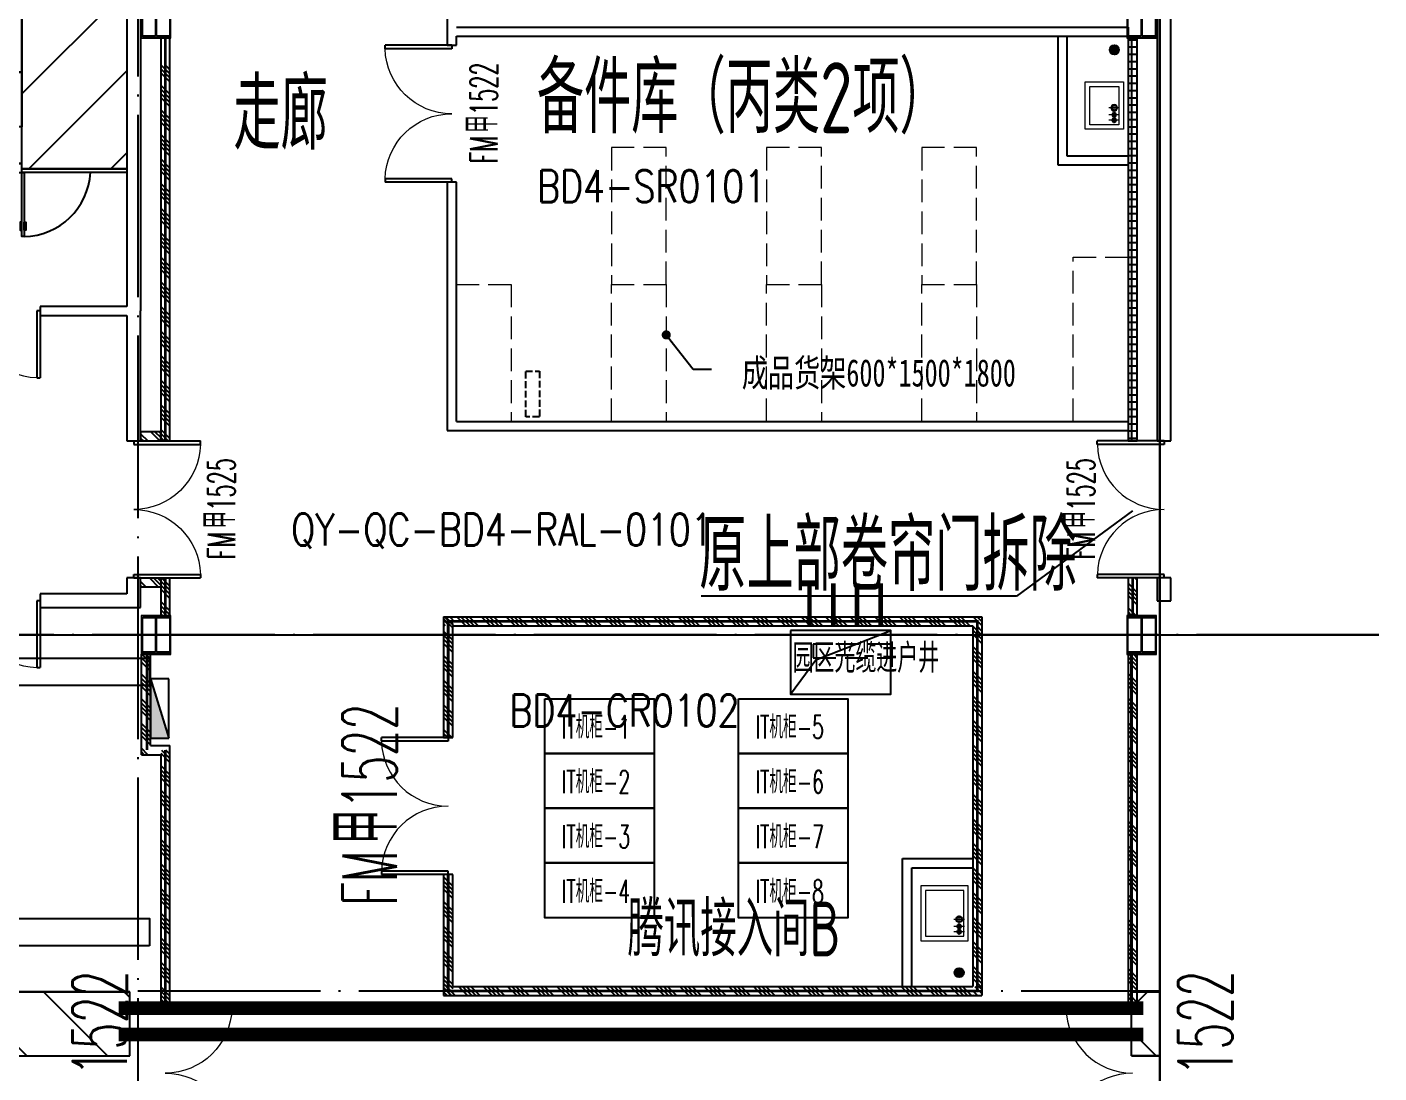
# Model space of a CAD drawing. Extents: x 758840 to 1108724, y -102573 to 143521.
# Drawn here: x 900119 to 914933, y 69139 to 80598 of the extents above; entities that cross this region are included whole.
import ezdxf
from ezdxf.enums import TextEntityAlignment as Align
from ezdxf.xclip import XClip

# ---------------------------------------------------------------- set-up
doc = ezdxf.new("R2010")
doc.units = 0
doc.header["$LTSCALE"] = 1000
doc.header["$MEASUREMENT"] = 0
for name, pattern in [('1-4#楼卫生间-首层加无障碍$0$DASH', [0.35, 0.25, -0.1]), ('CENTER', [2, 1.25, -0.25, 0.25, -0.25]), ('CONTINOUS', [0]), ('DASH', [0.35, 0.25, -0.1]), ('DOTE', [2.42, 2, -0.2, 0.02, -0.2])]:
    doc.linetypes.add(name, pattern=pattern)
for name, color, linetype in [('00-云线', 7, 'Continuous'), ('01-房间正式编号', 1, 'Continuous'), ('01装修-房间名称', 7, 'Continuous'), ('01装修-挡水围堰', 7, 'Continuous'), ('02电气-设备基础', 252, 'Continuous'), ('0400-EQUIP-新建地漏', 7, 'Continuous'), ('C-结构条件', 21, 'Continuous'), ('DOOR_FIRE', 4, 'Continuous'), ('DOOR_FIRE_TEXT', 7, 'Continuous'), ('DOTE', 8, 'DOTE'), ('EQUIP_消火栓', 7, 'Continuous'), ('TB-框架', 4, 'Continuous'), ('WALL-MOVE', 6, 'Continuous'), ('WINDOW', 3, 'Continuous'), ('WINDOW_TEXT', 7, 'Continuous'), ('内分隔填充', 193, 'Continuous'), ('内分隔墙体', 30, 'Continuous'), ('智施-gy', 7, 'Continuous'), ('电缆沟', 2, 'Continuous'), ('空调预留孔', 163, 'Continuous'), ('钢盖板', 6, 'Continuous')]:
    doc.layers.add(name, color=color, linetype=linetype)
for name, color, linetype, lineweight in [('01装修-系统家具', 9, 'Continuous', 0), ('0412-暖通-设备-精密空调', 4, 'Continuous', 13), ('钢柱', 51, 'Continuous', 13)]:
    doc.layers.add(name, color=color, linetype=linetype, lineweight=lineweight)
doc.styles.add('_TCH_WINDOW', font='SIMPLEX.shx', dxfattribs={"width": 0.8, "height": 3.5, "bigfont": 'GBCBIG.shx'})
doc.styles.add('EDRI', font='txt-edri.shx', dxfattribs={"width": 0.8, "bigfont": 'hztxt.shx'})
doc.styles.add('HZ', font='', dxfattribs={"width": 0.75})
doc.styles.get("Standard").update_dxf_attribs({"font": 'gbenor.shx', "bigfont": 'gbcbig.shx'})
doc.styles.add('ZJF', font='txt.shx', dxfattribs={"width": 0.8, "bigfont": 'hztxt.shx'})
doc.styles.add('平面图B$0$HZ', font='romans.shx', dxfattribs={"width": 0.8, "bigfont": 'gbcbig.shx'})
doc.styles.add('设计说明', font='tssdeng.shx', dxfattribs={"width": 0.7, "bigfont": 'tssdchn.shx'})
doc.styles.add('黑体', font='simhei.ttf')
doc.styles.get('HZ').set_extended_font_data('新宋体')
doc.dimstyles.new('副本 100', dxfattribs={"dimscale": 100, "dimtxt": 600, "dimasz": 1, "dimexe": 1, "dimexo": 1, "dimgap": 1, "dimtad": 1, "dimdec": 0, "dimtxsty": 'ZJF', "dimblk": 'ARCHTICK', "dimcen": 1.5, "dimdle": 1, "dimclrd": 137, "dimclre": 137, "dimclrt": 142, "dimadec": 0, "dimazin": 0, "dimtfac": 1, "dimtdec": 0, "dimtix": 1, "dimtmove": 2, "dimatfit": 3, "dimldrblk": 'DOT', "dimfxl": 2, "dimarcsym": 0})

# ---------------------------------------------------------------- blocks, each defined once
blk = doc.blocks.new('r324')
at = {"layer": '钢柱', "color": 3}
for p, q in [((138108.5, -413997), (138432.5, -413997)), ((138108.5, -414421), (138108.5, -413997)), ((138120.5, -414009), (138420.5, -414009)), ((138120.5, -414409), (138120.5, -414009)), ((138420.5, -414009), (138420.5, -414409)), ((138432.5, -413997), (138432.5, -414421)), ((138432.5, -414421), (138108.5, -414421)), ((138420.5, -414409), (138120.5, -414409))]:
    blk.add_line(p, q, dxfattribs=at)
at = {"layer": '钢柱'}
blk.add_lwpolyline([(138275.5, -414023), (138420.5, -414023), (138420.5, -414009), (138120.5, -414009), (138120.5, -414023), (138265.5, -414023), (138265.5, -414395), (138120.5, -414395), (138120.5, -414409), (138420.5, -414409), (138420.5, -414395), (138275.5, -414395), (138275.5, -414023)], dxfattribs=at)
blk = doc.blocks.new('包柱')
at = {"linetype": 'CONTINOUS'}
for p in [(745290, 422494), (756090, 422494), (745290, 415744), (756090, 415744)]:
    blk.add_blockref('r324', p, dxfattribs=at)
blk = doc.blocks.new('$DorLib2D$00000002')
for p, q in [((-0.5, 0), (-0.5, 0.4875)), ((-0.475, 0.4875), (-0.5, 0.4875)), ((-0.475, 0), (-0.475, 0.4875)), ((0.475, 0), (0.475, 0.4875)), ((0.475, 0.4875), (0.5, 0.4875)), ((0.5, 0), (0.5, 0.4875)), ((-0.5, 0), (-0.475, 0)), ((0.5, 0), (0.475, 0))]:
    blk.add_line(p, q)
at = {"lineweight": 13}
for centre, start, end in [((-0.4875, 0), 0, 88.53072), ((0.4875, 0), 91.46928, 180)]:
    blk.add_arc(centre, 0.4875, start, end, dxfattribs=at)
blk = doc.blocks.new('*X93')
at = {"color": 0}
for p, q in [((-185, -216), (-174, -205)), ((-181, -229), (-173, -221)), ((-180, -193), (-168, -182)), ((-172, -239), (-165, -231)), ((-161, -245), (-153, -236)), ((-157, -188), (-146, -177)), ((-145, -247), (-115, -216)), ((-140, -189), (-132, -181)), ((-130, -196), (-123, -189)), ((-125, -209), (-116, -200))]:
    blk.add_line(p, q, dxfattribs=at)
blk = doc.blocks.new('*X94')
at = {"color": 0}
for p, q in [((-251, -215), (-243, -207)), ((-248, -224), (-242, -218)), ((-247, -199), (-239, -191)), ((-242, -231), (-237, -225)), ((-234, -235), (-228, -229)), ((-231, -195), (-223, -187)), ((-223, -236), (-202, -215)), ((-219, -196), (-214, -190)), ((-212, -201), (-207, -196)), ((-209, -210), (-203, -204))]:
    blk.add_line(p, q, dxfattribs=at)
blk = doc.blocks.new('接口')
at = {"layer": '0412-暖通-设备-精密空调', "color": 3, "linetype": 'Continuous'}
for p, q in [((516414, 26963), (516414, 26847)), ((516473, 26963), (516473, 26847)), ((516549, 26963), (516549, 26847)), ((516380, 26905), (516513, 26905)), ((516509, 26905), (516589, 26905))]:
    blk.add_line(p, q, dxfattribs=at)
for centre, radius in [((516413, 26905), 24.8), ((516413, 26905), 17.5), ((516472, 26905), 24.8), ((516472, 26905), 17.5), ((516549, 26905), 35.4), ((516549, 26905), 25)]:
    blk.add_circle(centre, radius, dxfattribs=at)
at = {"layer": '0412-暖通-设备-精密空调', "color": 3, "linetype": 'Continuous', "extrusion": (0, 0, -1), "zscale": -1, "rotation": 180.0000397004744}
for name, p in [('*X94', (-516639, 26694)), ('*X94', (-516698, 26694)), ('*X93', (-516698, 26694))]:
    blk.add_blockref(name, p, dxfattribs=at)
blk = doc.blocks.new('A$C4574444A')
at = {"layer": '0412-暖通-设备-精密空调', "color": 3}
for points in [[(1800, 14620), (1800, 14100), (2220, 14100), (2220, 14620)], [(1850, 14570), (1850, 14150), (2170, 14150), (2170, 14570)], [(1800, 12390), (1800, 12910), (2220, 12910), (2220, 12390)], [(1850, 12440), (1850, 12860), (2170, 12860), (2170, 12440)], [(0, 4100), (0, 3500), (520, 3500), (520, 4100)], [(50, 4050), (50, 3550), (470, 3550), (470, 4050)], [(0, 600), (0, 0), (520, 0), (520, 600)], [(50, 550), (50, 50), (470, 50), (470, 550)]]:
    blk.add_lwpolyline(points, close=True, dxfattribs=at)
at = {"layer": '0412-暖通-设备-精密空调', "color": 3, "xscale": -1, "rotation": 270}
for p in [(-24786, -502213), (-24786, -503923)]:
    blk.add_blockref('接口', p, dxfattribs=at)
at = {"layer": '0412-暖通-设备-精密空调', "color": 3, "rotation": 90}
for p in [(27325, -512814), (27325, -516314)]:
    blk.add_blockref('接口', p, dxfattribs=at)
blk = doc.blocks.new('_ArchTick')
at = {"color": 0, "linetype": 'ByBlock', "const_width": 0.4}
blk.add_lwpolyline([(-0.5, -0.5), (0.5, 0.5)], dxfattribs=at)
blk = doc.blocks.new('_Dot')
at = {"color": 0, "linetype": 'ByBlock', "lineweight": -2}
blk.add_line((-0.5, 0), (-1, 0), dxfattribs=at)
at = {"color": 0, "linetype": 'ByBlock', "const_width": 0.5}
blk.add_lwpolyline([(-0.25, 0, 1), (0.25, 0, 1)], format="xyb", close=True, dxfattribs=at)
blk = doc.blocks.new('A$C5F323BF6')
at = {"color": 2}
for p, q in [((-286, 227), (-8, -152)), ((-8, -152), (814, -473))]:
    blk.add_line(p, q, dxfattribs=at)
blk.add_lwpolyline([(-286, -473), (-286, 227), (814, 227), (814, -473)], close=True, dxfattribs=at)
blk = doc.blocks.new('新建地漏')
at = {"layer": '0400-EQUIP-新建地漏'}
h = blk.add_hatch(dxfattribs=at)
h.set_pattern_fill('ANSI31', color=2, scale=10)
h.set_pattern_definition([(45, (395973.552, 17848.525), (-11.22532015, 11.22532015), [])])
edge = h.paths.add_edge_path()
edge.add_arc((1188502, 53861), 50, 0, 360)
at = {"layer": '0400-EQUIP-新建地漏', "color": 2}
blk.add_circle((1188502, 53861), 50, dxfattribs=at)
blk = doc.blocks.new('A$C3F5E52AE')
at = {"layer": '0400-EQUIP-新建地漏'}
for p in [(-1163741, -63213), (-1165441, -73323)]:
    blk.add_blockref('新建地漏', p, dxfattribs=at)
blk = doc.blocks.new('$TwtSys$00000434')
for p, q in [((-0.5, 0.5), (-0.5, -0.5)), ((-0.5, -0.5), (0.5, 0.5)), ((0.5, 0.5), (-0.5, 0.5)), ((0.5, -0.5), (0.5, 0.5)), ((-0.5, -0.5), (0.5, -0.5))]:
    blk.add_line(p, q)
blk.add_solid([(0.5, -0.5), (0.5, 0.5), (-0.5, -0.5)])
blk = doc.blocks.new('消火栓-半栋')
at = {"layer": 'EQUIP_消火栓', "linetype": 'CENTER', "xscale": 650, "yscale": 200, "zscale": 650, "rotation": 269.99999999992}
blk.add_blockref('$TwtSys$00000434', (112438, 29395), dxfattribs=at)
blk = doc.blocks.new('A$C675A25EF')
at = {"layer": '钢盖板'}
h = blk.add_hatch(dxfattribs=at)
h.set_pattern_fill('ANSI31', color=8, scale=5000, style=0)
h.set_pattern_definition([(45, (-316780.8, -189325), (-441.94174, 441.94174), [])])
h.paths.add_polyline_path([(56721, -23142), (62139, -23142), (62139, -23542), (56721, -23542)], flags=16)
h.paths.add_polyline_path([(62839, -23142), (171003, -23142), (171003, -23542), (62839, -23542)], flags=16)
h.paths.add_polyline_path([(171703, -23142), (177121, -23142), (177121, -23542), (171703, -23542)], flags=16)
h.paths.add_polyline_path([(177121, -47842), (177821, -47842), (177821, -24642), (178221, -24242), (211693, -24242), (211693, -25342), (211993, -25342), (211993, -24242), (216517, -24242), (216517, -25342), (216817, -25342), (216817, -24242), (216811, -24242), (216811, -23542), (177821, -23542), (177821, -23142), (216817, -23142), (216817, -21342), (216517, -21342), (216517, -22442), (211993, -22442), (211993, -21342), (211693, -21342), (211693, -22442), (192142, -22442), (192142, -21542), (194494, -21542), (194494, -20942), (184492, -20942), (184492, -21542), (185342, -21542), (185342, -22442), (169651, -22442), (169651, -21542), (171703, -21542), (171703, -20939), (161803, -20939), (161803, -21542), (162851, -21542), (162851, -22442), (143449, -22442), (143449, -21342), (143149, -21342), (143149, -22442), (138625, -22442), (138625, -21342), (138325, -21342), (138325, -22442), (95517, -22442), (95517, -21342), (95217, -21342), (95217, -22442), (90693, -22442), (90693, -21342), (90393, -21342), (90393, -22442), (70991, -22442), (70991, -21542), (72039, -21542), (72039, -20942), (62141, -20942), (62141, -21542), (64191, -21542), (64191, -22442), (48501, -22442), (48501, -21542), (49351, -21542), (49351, -20942), (39351, -20942), (39351, -21542), (41701, -21542), (41701, -22442), (22149, -22442), (22149, -21342), (21849, -21342), (21849, -22442), (17325, -22442), (17325, -21342), (17025, -21342), (17025, -22442), (17031, -22442), (17031, -23142), (56021, -23142), (56021, -23542), (17025, -23542), (17025, -25342), (17325, -25342), (17325, -24242), (21849, -24242), (21849, -25342), (22149, -25342), (22149, -24242), (55621, -24241), (56021, -24642), (56021, -47872), (56721, -47876), (56721, -24643), (57121, -24242), (64191, -24242), (64191, -25142), (62141, -25142), (62141, -25742), (72041, -25742), (72041, -25142), (70991, -25142), (70991, -24242), (90393, -24242), (90393, -25342), (90693, -25342), (90693, -24242), (95217, -24242), (95217, -25342), (95517, -25342), (95517, -24242), (138325, -24242), (138325, -25342), (138625, -25342), (138625, -24242), (143149, -24242), (143149, -25342), (143449, -25342), (143449, -24242), (162851, -24242), (162851, -25142), (161803, -25142), (161803, -25742), (171703, -25742), (171703, -25142), (169651, -25142), (169651, -24242), (176721, -24241), (177121, -24642)])
h.paths.add_polyline_path([(111433, -23142), (122409, -23142), (122409, -22442), (111433, -22442)], flags=16)
h.paths.add_polyline_path([(111433, -24242), (122409, -24242), (122409, -23542), (111433, -23542)], flags=16)
at = {"layer": '钢盖板', "color": 8}
for p, q in [((111433, -23542), (111433, -24242)), ((122409, -23542), (122409, -24242))]:
    blk.add_line(p, q, dxfattribs=at)
for points in [[(62841, -23542), (111433, -23542)], [(122409, -23542), (171001, -23542), (171001, -23142), (122409, -23142), (122409, -22442), (138331, -22442), (138331, -21342), (138631, -21342), (138631, -22442), (143151, -22442), (143151, -21342), (143451, -21342), (143451, -22442), (211691, -22442), (211691, -21342), (211991, -21342), (211991, -22442), (216511, -22442), (216511, -21342), (216811, -21342), (216811, -22442)], [(56721, -47874), (56721, -24242), (90391, -24242), (90391, -25342), (90691, -25342), (90691, -24242), (95211, -24242), (95211, -25342), (95511, -25342), (95511, -24242), (111433, -24242)], [(122409, -24242), (138331, -24242), (138331, -25342), (138631, -25342), (138631, -24242), (143151, -24242), (143151, -25342), (143451, -25342), (143451, -24242), (176721, -24242), (177121, -24642), (177121, -47874)]]:
    blk.add_lwpolyline(points, dxfattribs=at)
at = {"layer": '钢盖板', "color": 8, "const_width": 150}
for points in [[(111311, -23774), (122540, -23774)], [(111311, -24062), (122540, -24062)]]:
    blk.add_lwpolyline(points, dxfattribs=at)
blk = doc.blocks.new('dlg')
at = {"layer": '电缆沟'}
for p, q in [((705698, 164515), (702674, 164515)), ((705698, 163815), (705698, 164515)), ((732590, 164515), (716674, 164515)), ((716674, 163815), (716674, 164515)), ((657106, 163815), (705698, 163815)), ((719674, 163815), (716674, 163815))]:
    blk.add_line(p, q, dxfattribs=at)
at = {"layer": '电缆沟', "const_width": 150}
for points in [[(705576, 164335), (716805, 164335)], [(705576, 164047), (716805, 164047)]]:
    blk.add_lwpolyline(points, dxfattribs=at)
blk = doc.blocks.new('TB-15Rack-UR')
at = {"layer": 'TB-框架', "ltscale": 5}
h = blk.add_hatch(dxfattribs=at)
h.set_pattern_fill('ANSI31', color=254, scale=400)
h.set_pattern_definition([(45, (-763158.8, -90837.5), (-449.0128, 449.0128), [])])
h.paths.add_polyline_path([(50, -11760), (-1100, -11760), (-1100, -40), (50, -40)])
at = {"layer": 'TB-框架', "color": 3}
for p, q in [((50, -40), (-1100, -40)), ((-2300, -4900), (-1100, -4900)), ((-2200, -4900), (-2300, -4900)), ((-2300, -4900), (-2300, -5000)), ((-2300, -5000), (-2200, -5000)), ((-2200, -5000), (-2200, -4900)), ((-1200, -5000), (-2200, -5000)), ((-1200, -5000), (-2200, -5000)), ((-1100, -4900), (-1200, -4900)), ((-1200, -4900), (-1200, -5000)), ((-1200, -5000), (-1100, -5000)), ((-1100, -5000), (-1100, -4900)), ((50, -11760), (-1100, -11760))]:
    blk.add_line(p, q, dxfattribs=at)
for points in [[(-1100, 541), (-1120, 541), (-1120, 630), (-1100, 630)], [(-1100, 0), (-1077, 0), (-1077, 700), (-1100, 700)], [(-1077, 541), (-1057, 541), (-1057, 630), (-1077, 630)], [(50, 0), (-1100, 0), (-1100, -40), (50, -40)], [(-2300, -100), (-1100, -100), (-1100, 0), (-2300, 0)], [(-2300, -100), (-2200, -100), (-2200, 0), (-2300, 0)], [(-2300, -100), (-1100, -100), (-1100, -700), (-2300, -700)], [(-1200, 0), (-1100, 0), (-1100, -100), (-1200, -100)], [(50, -11760), (-1100, -11760), (-1100, -40), (50, -40)], [(-2300, -700), (-1100, -700), (-1100, -1300), (-2300, -1300)], [(-2300, -1300), (-1100, -1300), (-1100, -1900), (-2300, -1900)], [(-2300, -1900), (-1100, -1900), (-1100, -2500), (-2300, -2500)], [(-2300, -2500), (-1100, -2500), (-1100, -3100), (-2300, -3100)], [(-2300, -3100), (-1100, -3100), (-1100, -3700), (-2300, -3700)], [(-2300, -3700), (-1100, -3700), (-1100, -4300), (-2300, -4300)], [(-2300, -4300), (-1100, -4300), (-1100, -4900), (-2300, -4900)], [(-2200, -5000), (-2300, -5000), (-2300, -5100), (-2200, -5100)], [(-1100, -5000), (-1200, -5000), (-1200, -5100), (-1100, -5100)], [(-2300, -5100), (-1100, -5100), (-1100, -5700), (-2300, -5700)], [(-2300, -5700), (-1100, -5700), (-1100, -6300), (-2300, -6300)], [(-2300, -6300), (-1100, -6300), (-1100, -6900), (-2300, -6900)], [(-2300, -6900), (-1100, -6900), (-1100, -7500), (-2300, -7500)], [(-2300, -7500), (-1100, -7500), (-1100, -8100), (-2300, -8100)], [(-2300, -8100), (-1100, -8100), (-1100, -8700), (-2300, -8700)], [(-2300, -8700), (-1100, -8700), (-1100, -9300), (-2300, -9300)], [(-2300, -9300), (-1100, -9300), (-1100, -9900), (-2300, -9900)], [(-2200, -9900), (-2300, -9900), (-2300, -10000), (-2200, -10000)], [(-2300, -10000), (-1100, -10000), (-1100, -9900), (-2300, -9900)], [(-1100, -9900), (-1200, -9900), (-1200, -10000), (-1100, -10000)], [(-2200, -10000), (-2300, -10000), (-2300, -10100), (-2200, -10100)], [(-2300, -10100), (-1100, -10100), (-1100, -10000), (-2300, -10000)], [(-1100, -10000), (-1200, -10000), (-1200, -10100), (-1100, -10100)], [(-2300, -10100), (-1100, -10100), (-1100, -10700), (-2300, -10700)], [(-2300, -10700), (-1100, -10700), (-1100, -11300), (-2300, -11300)], [(-1100, -11300), (-2300, -11300), (-2300, -11700), (-1100, -11700)], [(-2200, -11700), (-2300, -11700), (-2300, -11800), (-2200, -11800)], [(-2300, -11800), (-1100, -11800), (-1100, -11700), (-2300, -11700)], [(-1100, -11700), (-1200, -11700), (-1200, -11800), (-1100, -11800)], [(50, -11800), (-1100, -11800), (-1100, -11760), (50, -11760)], [(-1100, -11800), (-1077, -11800), (-1077, -12500), (-1100, -12500)], [(-1100, -12341), (-1120, -12341), (-1120, -12430), (-1100, -12430)], [(-1077, -12341), (-1057, -12341), (-1057, -12430), (-1077, -12430)]]:
    blk.add_lwpolyline(points, close=True, dxfattribs=at)
for centre, start, end in [((-1089, -40), 3.0806, 89.0548), ((-1089, -11760), 270.9452, 356.9194)]:
    blk.add_arc(centre, 740, start, end, dxfattribs=at)
at = {"layer": 'TB-框架', "color": 8, "lineweight": 5, "ltscale": 5, "char_height": 150, "width": 1200, "attachment_point": 5}
for s, insert in [('{\\fKaiTi_GB2312|b0|i0|c134|p49;机柜封板}', (-1675, -412)), ('{\\fArial|b0|i0|c134|p34;IT\\fKaiTi|b0|i0|c134|p49;机柜15}', (-1700, -977)), ('{\\fArial|b0|i0|c134|p34;IT\\fKaiTi|b0|i0|c134|p49;机柜14}', (-1700, -1579)), ('{\\fArial|b0|i0|c134|p34;IT\\fKaiTi|b0|i0|c134|p49;机柜13}', (-1700, -2181)), ('{\\fArial|b0|i0|c134|p34;IT\\fKaiTi|b0|i0|c134|p49;机柜12}', (-1700, -2783)), ('{\\fArial|b0|i0|c134|p34;IT\\fKaiTi|b0|i0|c134|p49;机柜11}', (-1700, -3385)), ('{\\fArial|b0|i0|c134|p34;IT\\fKaiTi|b0|i0|c134|p49;机柜10}', (-1700, -3987)), ('{\\fArial|b0|i0|c134|p34;IT\\fKaiTi|b0|i0|c134|p49;机柜9}', (-1700, -4589)), ('{\\fArial|b0|i0|c0|p34;IT\\fKaiTi|b0|i0|c134|p49;机柜8}', (-1700, -5417)), ('{\\fArial|b0|i0|c0|p34;IT\\fKaiTi|b0|i0|c134|p49;机柜7}', (-1700, -6017)), ('{\\fArial|b0|i0|c0|p34;IT\\fKaiTi|b0|i0|c134|p49;机柜6}', (-1700, -6619)), ('{\\fArial|b0|i0|c0|p34;IT\\fKaiTi|b0|i0|c134|p49;机柜5}', (-1700, -7221)), ('{\\fArial|b0|i0|c0|p34;IT\\fKaiTi|b0|i0|c134|p49;机柜4}', (-1700, -7823)), ('{\\fArial|b0|i0|c0|p34;IT\\fKaiTi|b0|i0|c134|p49;机柜3}', (-1700, -8425)), ('{\\fArial|b0|i0|c0|p34;IT\\fKaiTi|b0|i0|c134|p49;机柜2}', (-1700, -9027)), ('{\\fArial|b0|i0|c0|p34;IT\\fKaiTi|b0|i0|c134|p49;机柜1}', (-1700, -9629)), ('{\\fKaiTi|b0|i0|c134|p49;空调控制柜}', (-1683, -10389)), ('{\\fKaiTi|b0|i0|c134|p49;HVDC}', (-1683, -11028)), ('{\\fKaiTi|b0|i0|c134|p49;配电柜}', (-1668, -11532))]:
    blk.add_mtext(s, dxfattribs=dict(at, insert=insert))

msp = doc.modelspace()

# ---------------------------------------------------------------- hatches: boundary and pattern name
at = {"layer": '内分隔填充'}
h = msp.add_hatch(dxfattribs=at)
h.set_pattern_fill('ANSI37', color=256, scale=50, angle=45)
h.set_pattern_definition([(90, (17984.44, 67202.85), (-79.375, 7e-15), []), (180, (17984.44, 67202.85), (-7e-15, -79.375), [])])
h.paths.add_polyline_path([(912183.02, 80475.52), (912283.02, 80475.52), (912283.02, 76062.5), (912183.02, 76062.5)])
h = msp.add_hatch(dxfattribs=at)
h.set_pattern_fill('ANSI34', color=256, scale=20, angle=90)
h.set_pattern_definition([(135, (17960.44, 56352.85), (-134.70384, -134.70384), []), (135, (17960.44, 56397.75), (-134.70384, -134.70384), []), (135, (17960.44, 56442.65), (-134.70384, -134.70384), []), (135, (17960.44, 56487.56), (-134.70384, -134.70384), [])])
h.paths.add_polyline_path([(901583.02, 74562.5), (901683.02, 74562.5), (901683.02, 74149.52), (901583.02, 74149.52)])
h.paths.add_polyline_path([(901683.02, 76062.5), (901583.02, 76062.5), (901583.02, 80175.52), (901683.02, 80175.52)])
h = msp.add_hatch(dxfattribs=at)
h.set_pattern_fill('ANSI34', color=256, scale=20, angle=90)
h.set_pattern_definition([(135, (0, 12349.96), (-134.70384, -134.70384), []), (135, (3e-15, 12394.86), (-134.70384, -134.70384), []), (135, (5e-15, 12439.76), (-134.70384, -134.70384), []), (135, (8e-15, 12484.66), (-134.70384, -134.70384), [])])
h.paths.add_polyline_path([(901363.02, 74562.5), (901583.02, 74562.5), (901583.02, 74462.59), (901363.02, 74462.59)])
h.paths.add_polyline_path([(901363.02, 76062.5), (901583.02, 76062.5), (901583.02, 76162.41), (901363.02, 76162.41)])
h = msp.add_hatch(dxfattribs=at)
h.set_pattern_fill('ANSI34', color=256, scale=20, angle=90)
h.set_pattern_definition([(135, (17984.44, 56352.85), (-134.70384, -134.70384), []), (135, (17984.44, 56397.75), (-134.70384, -134.70384), []), (135, (17984.44, 56442.65), (-134.70384, -134.70384), []), (135, (17984.44, 56487.56), (-134.70384, -134.70384), [])])
h.paths.add_polyline_path([(912183.02, 74562.5), (912283.02, 74562.5), (912283.02, 74149.52), (912183.02, 74149.52)])
h = msp.add_hatch(dxfattribs=at)
h.set_pattern_fill('ANSI34', color=256, scale=20, angle=90)
h.set_pattern_definition([(135, (21060.44, 55490.85), (-134.70384, -134.70384), []), (135, (21060.44, 55535.75), (-134.70384, -134.70384), []), (135, (21060.44, 55580.65), (-134.70384, -134.70384), []), (135, (21060.44, 55625.56), (-134.70384, -134.70384), [])])
h.paths.add_polyline_path([(904683.02, 71312.52), (904783.02, 71312.52), (904783.02, 69987.52), (904683.02, 69987.52)])
h.paths.add_polyline_path([(904783.02, 72812.52), (904683.02, 72812.52), (904683.02, 74137.52), (904783.02, 74137.52)])
h = msp.add_hatch(dxfattribs=at)
h.set_pattern_fill('ANSI34', color=256, scale=20, angle=90)
h.set_pattern_definition([(135, (17972.44, 56052.85), (-134.70384, -134.70384), []), (135, (17972.44, 56097.75), (-134.70384, -134.70384), []), (135, (17972.44, 56142.65), (-134.70384, -134.70384), []), (135, (17972.44, 56187.56), (-134.70384, -134.70384), [])])
h.paths.add_polyline_path([(904683.02, 74037.52), (910583.02, 74037.52), (910583.02, 74137.52), (904683.02, 74137.52)])
h = msp.add_hatch(dxfattribs=at)
h.set_pattern_fill('ANSI34', color=256, scale=20, angle=90)
h.set_pattern_definition([(135, (26860.44, 55590.85), (-134.70384, -134.70384), []), (135, (26860.44, 55635.75), (-134.70384, -134.70384), []), (135, (26860.44, 55680.65), (-134.70384, -134.70384), []), (135, (26860.44, 55725.56), (-134.70384, -134.70384), [])])
h.paths.add_polyline_path([(910583.02, 69987.52), (910483.02, 69987.52), (910483.02, 74037.52), (910583.02, 74037.52)])
h = msp.add_hatch(dxfattribs=at)
h.set_pattern_fill('ANSI34', color=256, scale=20, angle=90)
h.set_pattern_definition([(135, (17748.44, 56902.85), (-134.70384, -134.70384), []), (135, (17748.44, 56947.75), (-134.70384, -134.70384), []), (135, (17748.44, 56992.65), (-134.70384, -134.70384), []), (135, (17748.44, 57037.56), (-134.70384, -134.70384), [])])
h.paths.add_polyline_path([(901371.02, 72625.52), (901471.02, 72625.52), (901471.02, 73725.52), (901371.02, 73725.52)])
h = msp.add_hatch(dxfattribs=at)
h.set_pattern_fill('ANSI34', color=256, scale=20, angle=90)
h.set_pattern_definition([(135, (17984.44, 55902.85), (-134.70384, -134.70384), []), (135, (17984.44, 55947.75), (-134.70384, -134.70384), []), (135, (17984.44, 55992.65), (-134.70384, -134.70384), []), (135, (17984.44, 56037.56), (-134.70384, -134.70384), [])])
h.paths.add_polyline_path([(912183.02, 68387.64), (912283.02, 68387.64), (912283.02, 64549.52), (912183.02, 64549.52)])
h.paths.add_polyline_path([(912283.02, 69887.64), (912183.02, 69887.64), (912183.02, 73725.52), (912283.02, 73725.52)])
h = msp.add_hatch(dxfattribs=at)
h.set_pattern_fill('ANSI34', color=256, scale=20, angle=90)
h.set_pattern_definition([(135, (17960.44, 55902.85), (-134.70384, -134.70384), []), (135, (17960.44, 55947.75), (-134.70384, -134.70384), []), (135, (17960.44, 55992.65), (-134.70384, -134.70384), []), (135, (17960.44, 56037.56), (-134.70384, -134.70384), [])])
h.paths.add_polyline_path([(901583.02, 68387.64), (901683.02, 68387.64), (901683.02, 65549.52), (901583.02, 65549.52)])
h.paths.add_polyline_path([(901683.02, 72675.52), (901583.02, 72675.52), (901583.02, 69887.64), (901683.02, 69887.64)])
h = msp.add_hatch(dxfattribs=at)
h.set_pattern_fill('ANSI34', color=256, scale=20, angle=90)
h.set_pattern_definition([(135, (17972.44, 60102.85), (-134.70384, -134.70384), []), (135, (17972.44, 60147.75), (-134.70384, -134.70384), []), (135, (17972.44, 60192.65), (-134.70384, -134.70384), []), (135, (17972.44, 60237.56), (-134.70384, -134.70384), [])])
h.paths.add_polyline_path([(904683.02, 69987.52), (910583.02, 69987.52), (910583.02, 70087.52), (904683.02, 70087.52)])

# ---------------------------------------------------------------- linework, layer by layer
at = {"layer": '01装修-房间名称'}
for p, q in [((912233.02, 75298.05), (910959.6, 74361.49)), ((910959.6, 74361.49), (907504.26, 74361.49))]:
    msp.add_line(p, q, dxfattribs=at)
at = {"layer": '01装修-挡水围堰', "color": 5, "ltscale": 5}
for p, q in [((911412.86, 80497.52), (911412.86, 79087.52)), ((911512.86, 80497.52), (911512.86, 79187.52)), ((911512.86, 79187.52), (912183.02, 79187.52)), ((911412.86, 79087.52), (912183.02, 79087.52)), ((909713.02, 71487.52), (910483.18, 71487.52)), ((909713.02, 70077.52), (909713.02, 71487.52)), ((909813.02, 71387.52), (910483.18, 71387.52)), ((909813.02, 70077.52), (909813.02, 71387.52))]:
    msp.add_line(p, q, dxfattribs=at)
at = {"layer": '01装修-系统家具', "linetype": '1-4#楼卫生间-首层加无障碍$0$DASH'}
for points in [[(907123.02, 77777.52), (907123.02, 79277.52), (906523.02, 79277.52), (906523.02, 77777.52), (907123.02, 77777.52)], [(908823.02, 77777.52), (908823.02, 79277.52), (908223.02, 79277.52), (908223.02, 77777.52), (908823.02, 77777.52)], [(910523.02, 77777.52), (910523.02, 79277.52), (909923.02, 79277.52), (909923.02, 77777.52), (910523.02, 77777.52)], [(912183.02, 78077.52), (912183.02, 76277.52), (911583.02, 76277.52), (911583.02, 78077.52), (912183.02, 78077.52)], [(905423.02, 77777.52), (905423.02, 76277.52), (904823.02, 76277.52), (904823.02, 77777.52), (905423.02, 77777.52)], [(907123.02, 77777.52), (907123.02, 76277.52), (906523.02, 76277.52), (906523.02, 77777.52), (907123.02, 77777.52)], [(908823.02, 77777.52), (908823.02, 76277.52), (908223.02, 76277.52), (908223.02, 77777.52), (908823.02, 77777.52)], [(910523.02, 77777.52), (910523.02, 76277.52), (909923.02, 76277.52), (909923.02, 77777.52), (910523.02, 77777.52)]]:
    msp.add_lwpolyline(points, dxfattribs=at)
at = {"layer": '02电气-设备基础'}
for points in [[(901460.28, 73382.53), (847360.28, 73382.53), (847360.28, 73682.52), (901460.28, 73682.52)], [(901460.28, 70532.54), (866802.28, 70532.54), (866802.28, 70832.54), (901460.28, 70832.54)]]:
    msp.add_lwpolyline(points, close=True, dxfattribs=at)
at = {"layer": 'C-结构条件', "const_width": 50}
for points in [[(908692.98, 74503.1), (908692.98, 74037.52)], [(908952.98, 74503.1), (908952.98, 74037.52)], [(909212.98, 74503.1), (909212.98, 74037.52)], [(909472.98, 74503.1), (909472.98, 74037.52)]]:
    msp.add_lwpolyline(points, dxfattribs=at)
at = {"layer": 'DOTE'}
for p, q in [((901333.02, 103837.52), (901333.02, 34437.52)), ((912533.02, 103837.52), (912533.02, 34437.52)), ((912533.02, 103837.52), (912533.02, 34437.52)), ((771533.02, 73937.52), (914933.02, 73937.52)), ((914933.02, 73937.52), (771533.02, 73937.52)), ((914933.02, 73937.52), (775066.25, 73937.52)), ((775066.25, 73937.52), (914933.02, 73937.52)), ((901333.02, 70037.52), (912533.02, 70037.52))]:
    msp.add_line(p, q, dxfattribs=at)
at = {"layer": 'WALL-MOVE'}
for p, q in [((901363.02, 93787.52), (901363.02, 77487.52)), ((901213.02, 93637.52), (901213.02, 77537.52)), ((912503.02, 93712.52), (912503.02, 76062.5)), ((912653.02, 76062.5), (912653.02, 93712.52)), ((904723.02, 83742.52), (904723.02, 80547.52)), ((904823.02, 80597.52), (912183.02, 80597.52)), ((912183.02, 80597.52), (912183.02, 80497.52)), ((901583.02, 80475.52), (901583.02, 76062.5)), ((901683.02, 80475.52), (901583.02, 80475.52)), ((901683.02, 76062.5), (901683.02, 80475.52)), ((904723.02, 80547.52), (904723.02, 80397.52)), ((904823.02, 80497.52), (912183.02, 80497.52)), ((904823.02, 80397.52), (904823.02, 80497.52)), ((912183.02, 80475.52), (912183.02, 76062.5)), ((912283.02, 80475.52), (912183.02, 80475.52)), ((912283.02, 76062.5), (912283.02, 80475.52)), ((904723.02, 80397.52), (904823.02, 80397.52)), ((904823.02, 78897.52), (904723.02, 78897.52)), ((904723.02, 78897.52), (904723.02, 76177.52)), ((904823.02, 76277.52), (904823.02, 78897.52)), ((901363.02, 76062.5), (901363.02, 77487.52)), ((901213.02, 77437.52), (901213.02, 76062.5)), ((904723.02, 76177.52), (912183.02, 76177.52)), ((904823.02, 76277.52), (912183.02, 76277.52)), ((912183.02, 76277.52), (912183.02, 76177.52)), ((901213.02, 76062.5), (901363.02, 76062.5)), ((901583.02, 76062.5), (901683.02, 76062.5)), ((912183.02, 76062.5), (912283.02, 76062.5)), ((912503.02, 76062.5), (912653.02, 76062.5)), ((901363.02, 74562.5), (901213.02, 74562.5)), ((901213.02, 74562.5), (901213.02, 74387.5)), ((901363.02, 74237.5), (901363.02, 74562.5)), ((901583.02, 74562.5), (901583.02, 74149.52)), ((901683.02, 74149.52), (901683.02, 74562.5)), ((912283.02, 74562.5), (912183.02, 74562.5)), ((912183.02, 74562.5), (912183.02, 74149.52)), ((912283.02, 74149.52), (912283.02, 74562.5)), ((912653.02, 74562.5), (912503.02, 74562.5)), ((912503.02, 74562.5), (912503.02, 74312.5)), ((912653.02, 74312.5), (912653.02, 74562.5)), ((901213.02, 74387.5), (900263.26, 74387.5)), ((900263.26, 74387.5), (900263.26, 74237.5)), ((900263.26, 74237.5), (901363.02, 74237.5)), ((912503.02, 74312.5), (912653.02, 74312.5)), ((901583.02, 74149.52), (901683.02, 74149.52)), ((904683.02, 74137.52), (910583.02, 74137.52)), ((904683.02, 74137.52), (904683.02, 72812.52)), ((910583.02, 74137.52), (910583.02, 69987.52)), ((912183.02, 74149.52), (912283.02, 74149.52)), ((904783.02, 74037.52), (910483.02, 74037.52)), ((904783.02, 72812.52), (904783.02, 74037.52)), ((910483.02, 74037.52), (910483.02, 70087.52)), ((901371.02, 72625.52), (901371.02, 73725.52)), ((901371.02, 73725.52), (901471.02, 73725.52)), ((901471.02, 72725.52), (901471.02, 73725.52)), ((912183.02, 73725.52), (912183.02, 69887.52)), ((912283.02, 73725.52), (912183.02, 73725.52)), ((912283.02, 69887.52), (912283.02, 73725.52)), ((904683.02, 72812.52), (904783.02, 72812.52)), ((901371.02, 72625.52), (901583.02, 72625.52)), ((901471.02, 72725.52), (901683.02, 72725.52)), ((901583.02, 72625.52), (901583.02, 69887.52)), ((901683.02, 69887.52), (901683.02, 72725.52)), ((904783.02, 71312.52), (904683.02, 71312.52)), ((904683.02, 71312.52), (904683.02, 69987.52)), ((904783.02, 70087.52), (904783.02, 71312.52)), ((904783.02, 70087.52), (910483.02, 70087.52)), ((904683.02, 69987.52), (910583.02, 69987.52)), ((901583.02, 69887.52), (901683.02, 69887.52)), ((912183.02, 69887.52), (912283.02, 69887.52))]:
    msp.add_line(p, q, dxfattribs=at)
at = {"layer": 'WALL-MOVE', "color": 2}
for p, q in [((901213.02, 77537.52), (900263.26, 77537.52)), ((900263.26, 77537.52), (900263.26, 77437.52)), ((900263.26, 77437.52), (901213.02, 77437.52))]:
    msp.add_line(p, q, dxfattribs=at)
at = {"layer": 'WALL-MOVE'}
for points in [[(901363.02, 76062.5), (901583.02, 76062.5), (901583.02, 76162.41), (901363.02, 76162.41)], [(901363.02, 74562.5), (901583.02, 74562.5), (901583.02, 74462.59), (901363.02, 74462.59)]]:
    msp.add_lwpolyline(points, close=True, dxfattribs=at)
at = {"layer": '内分隔墙体', "linetype": 'DASH', "const_width": 30}
for points in [[(901633.02, 80475.52), (901633.02, 76062.5)], [(901633.02, 74562.5), (901633.02, 74149.52)], [(912233.02, 74562.5), (912233.02, 74149.52)], [(904733.02, 72812.52), (904733.02, 74087.52), (910533.02, 74087.52), (910533.02, 70037.52), (904733.02, 70037.52), (904733.02, 71312.52)], [(901433.02, 73725.52), (901433.02, 72675.52)], [(912221.02, 69887.64), (912221.02, 73725.52)], [(901633.02, 69887.64), (901633.02, 72675.52)]]:
    msp.add_lwpolyline(points, dxfattribs=at)
at = {"layer": '智施-gy', "linetype": 'DASH', "ltscale": 0.3}
msp.add_lwpolyline([(905733.02, 76827.52), (905733.02, 76327.52), (905583.02, 76327.52), (905583.02, 76827.52)], close=True, dxfattribs=at)
at = {"layer": '智施-gy', "linetype": 'DASH'}
msp.add_lwpolyline([(909582.98, 73837.52), (908732.98, 73837.52), (908732.98, 73687.52), (909582.98, 73687.52)], close=True, dxfattribs=at)
at = {"layer": '智施-gy', "color": 6}
for points in [[(905791.33, 73239.31), (906991.33, 73239.31), (906991.33, 72639.31), (905791.33, 72639.31)], [(907913.85, 73239.31), (909113.85, 73239.31), (909113.85, 72639.31), (907913.85, 72639.31)], [(905791.33, 72639.31), (906991.33, 72639.31), (906991.33, 72039.31), (905791.33, 72039.31)], [(907913.85, 72639.31), (909113.85, 72639.31), (909113.85, 72039.31), (907913.85, 72039.31)], [(905791.33, 72039.31), (906991.33, 72039.31), (906991.33, 71439.31), (905791.33, 71439.31)], [(907913.85, 72039.31), (909113.85, 72039.31), (909113.85, 71439.31), (907913.85, 71439.31)], [(905791.33, 71439.31), (906991.33, 71439.31), (906991.33, 70839.31), (905791.33, 70839.31)], [(907913.85, 71439.31), (909113.85, 71439.31), (909113.85, 70839.31), (907913.85, 70839.31)]]:
    msp.add_lwpolyline(points, close=True, dxfattribs=at)
at = {"layer": '钢柱'}
for points in [[(901538.02, 80873.52), (901683.02, 80873.52), (901683.02, 80887.52), (901383.02, 80887.52), (901383.02, 80873.52), (901528.02, 80873.52), (901528.02, 80501.52), (901383.02, 80501.52), (901383.02, 80487.52), (901683.02, 80487.52), (901683.02, 80501.52), (901538.02, 80501.52), (901538.02, 80873.52)], [(912338.02, 80873.52), (912483.02, 80873.52), (912483.02, 80887.52), (912183.02, 80887.52), (912183.02, 80873.52), (912328.02, 80873.52), (912328.02, 80501.52), (912183.02, 80501.52), (912183.02, 80487.52), (912483.02, 80487.52), (912483.02, 80501.52), (912338.02, 80501.52), (912338.02, 80873.52)], [(901538.02, 74123.52), (901683.02, 74123.52), (901683.02, 74137.52), (901383.02, 74137.52), (901383.02, 74123.52), (901528.02, 74123.52), (901528.02, 73751.52), (901383.02, 73751.52), (901383.02, 73737.52), (901683.02, 73737.52), (901683.02, 73751.52), (901538.02, 73751.52), (901538.02, 74123.52)], [(912338.02, 74123.52), (912483.02, 74123.52), (912483.02, 74137.52), (912183.02, 74137.52), (912183.02, 74123.52), (912328.02, 74123.52), (912328.02, 73751.52), (912183.02, 73751.52), (912183.02, 73737.52), (912483.02, 73737.52), (912483.02, 73751.52), (912338.02, 73751.52), (912338.02, 74123.52)]]:
    msp.add_lwpolyline(points, dxfattribs=at)
at = {"layer": '钢盖板', "color": 8}
for p, q in [((912221.02, 69327.64), (912221.02, 70027.64)), ((912221.02, 69852.04), (912396.62, 70027.64))]:
    msp.add_line(p, q, dxfattribs=at)
for points in [[(912221.02, 70027.64), (912533.02, 70027.64)], [(806843.02, 68927.64), (806843.02, 67127.75), (807143.02, 67127.75), (807143.02, 68227.64), (811663.02, 68227.64), (811663.02, 67127.75), (811963.02, 67127.75), (811963.02, 68227.64), (880203.02, 68227.64), (880203.02, 67127.75), (880503.02, 67127.75), (880503.02, 68227.64), (885023.02, 68227.64), (885023.02, 67127.75), (885323.02, 67127.75), (885323.02, 68227.64), (901245.02, 68227.64), (901245.02, 68927.64), (852653.02, 68927.64), (852653.02, 69327.64), (901245.02, 69327.64)], [(912221.02, 69327.64), (912533.02, 69327.64)]]:
    msp.add_lwpolyline(points, dxfattribs=at)
at = {"layer": '钢盖板', "color": 8, "const_width": 150}
for points in [[(901122.96, 69847.9), (912351.79, 69847.9)], [(901122.96, 69559.4), (912351.79, 69559.4)]]:
    msp.add_lwpolyline(points, dxfattribs=at)

# ---------------------------------------------------------------- block references
msp.add_blockref('消火栓-半栋', (789133.02, 43737.52))
at = {"layer": '00-云线', "ltscale": 5}
for name, p in [('A$C3F5E52AE', (887272.29, 89700.18)), ('A$C4574444A', (909913.02, 67087.52))]:
    msp.add_blockref(name, p, dxfattribs=at)
at = {"layer": 'C-结构条件', "xscale": -1, "rotation": 180}
msp.add_blockref('A$C5F323BF6', (908769.43, 73514.66), dxfattribs=at)
at = {"layer": 'DOOR_FIRE'}
for p, xscale, yscale, zscale, rotation in [((904773.02, 79647.52), -1500, 1500, 100, 89.99999999995524), ((901288.02, 75312.5), -1500, 1500, 150, 270), ((912578.02, 75312.5), -1500, -1500, 150, 270), ((899513.26, 74312.5), 1500, 1500, 150, 180)]:
    msp.add_blockref('$DorLib2D$00000002', p, dxfattribs=dict(at, xscale=xscale, yscale=yscale, zscale=zscale, rotation=rotation))
at = {"layer": 'DOOR_FIRE', "xscale": -1500, "yscale": -1500, "zscale": 100}
msp.add_blockref('$DorLib2D$00000002', (899513.26, 77487.52), dxfattribs=at)
at = {"layer": 'TB-框架', "color": 254}
msp.add_blockref('TB-15Rack-UR', (901163.02, 90802.52), dxfattribs=at)
at = {"layer": 'WINDOW', "zscale": -1500}
for p, xscale, yscale, rotation in [((904733.02, 72062.52), 1500, 1500, 90.00000000000001), ((901633.02, 69137.52), -1500, 1500, 270), ((912233.02, 69137.52), -1500, -1500, 270)]:
    msp.add_blockref('$DorLib2D$00000002', p, dxfattribs=dict(at, xscale=xscale, yscale=yscale, rotation=rotation))
at = {"layer": '电缆沟', "color": 250}
ref = msp.add_blockref('dlg', (195546.85, -94487.22), dxfattribs=at)
XClip(ref).set_block_clipping_path([(593286.1732931416, 142691.8646106179), (716986.1733082433, 211143.5433225089)])
at = {"layer": '空调预留孔', "xscale": -1, "rotation": 180}
msp.add_blockref('包柱', (17972.44, 82222.19), dxfattribs=at)
at = {"layer": '钢盖板', "color": 8}
ref = msp.add_blockref('A$C675A25EF', (789811.69, 45785.61), dxfattribs=dict(at, xscale=-1, rotation=180))
XClip(ref).set_block_clipping_path([(-928.670863559, -70942.9526504109), (122721.3291515426, 2298.0898296545)])

# ---------------------------------------------------------------- texts
at = {"layer": '01-房间正式编号', "color": 1, "style": '平面图B$0$HZ', "width": 0.8}
for s, p in [('BD4-SR0101', (905708.24, 78677.95)), ('QY-QC-BD4-RAL-0101', (903011.94, 74917.27)), ('BD4-CR0102', (905404.73, 72935.06))]:
    msp.add_text(s, height=350, dxfattribs=at).set_placement(p)
at = {"layer": '01装修-房间名称', "style": '设计说明', "width": 0.7}
for s, height, p in [('备件库（丙类2项）', 777.574, (905705.78, 79434.49)), ('走廊', 777.574, (902380.28, 79256.29)), ('原上部卷帘门拆除', 777.574, (907485.14, 74421.67)), ('腾讯接入间B', 600, (906698.22, 70416.47))]:
    msp.add_text(s, height=height, dxfattribs=at).set_placement(p)
at = {"layer": '01装修-系统家具', "style": '黑体', "width": 0.7}
msp.add_text('成品货架600*1500*1800', height=300, dxfattribs=at).set_placement((910954.04, 76659.32), align=Align.RIGHT)
at = {"layer": 'C-结构条件', "style": 'HZ', "width": 0.6}
msp.add_text('园区光缆进户井', height=280, dxfattribs=at).set_placement((908508.5, 73555.05))
at = {"layer": 'DOOR_FIRE_TEXT', "style": '_TCH_WINDOW'}
for s, height, width, p in [('1522', 297.5, 0.564706, (905273.02, 79633.82)), ('甲', 337.59, 0.8, (905273.02, 79437.22)), ('FM', 297.5, 0.564706, (905273.02, 79101.22)), ('1525', 297.5, 0.564706, (902397.82, 75298.8)), ('1525', 297.5, 0.564706, (911818.22, 75298.8)), ('甲', 337.59, 0.8, (902397.82, 75102.2)), ('甲', 337.59, 0.8, (911818.22, 75102.2)), ('FM', 297.5, 0.564706, (902397.82, 74766.2)), ('FM', 297.5, 0.564706, (911818.22, 74766.2))]:
    msp.add_text(s, height=height, rotation=90, dxfattribs=dict(at, width=width)).set_placement(p)
at = {"layer": 'WINDOW_TEXT', "style": '_TCH_WINDOW'}
for s, height, width, p in [('1522', 595, 0.564706, (904169.71, 72035.12)), ('甲', 675.18, 0.8, (904169.71, 71641.92)), ('FM', 595, 0.564706, (904169.71, 70969.92)), ('1522', 595, 0.564706, (901213.24, 69110.12)), ('1522', 595, 0.564706, (913328.02, 69110.12))]:
    msp.add_text(s, height=height, rotation=90, dxfattribs=dict(at, width=width)).set_placement(p)
at = {"layer": '智施-gy', "style": 'EDRI', "width": 0.6}
for s, p in [('IT机柜-1', (905976.64, 72803.59)), ('IT机柜-5', (908099.17, 72803.59)), ('IT机柜-2', (905976.64, 72203.59)), ('IT机柜-6', (908099.17, 72203.59)), ('IT机柜-3', (905976.64, 71603.59)), ('IT机柜-7', (908099.17, 71603.59)), ('IT机柜-4', (905976.64, 71003.59)), ('IT机柜-8', (908099.17, 71003.59))]:
    msp.add_text(s, height=250, dxfattribs=at).set_placement(p)

# ---------------------------------------------------------------- leaders
at = {"layer": '01装修-系统家具', "linetype": 'ByBlock', "ltscale": 10}
msp.add_leader([(907123.02, 77224.91), (907417.3, 76851.01), (907617.82, 76851.01)], dimstyle='副本 100', override={"dimgap": 1, "dimtad": 0}, dxfattribs=at)

doc.saveas('drawing.dxf')
